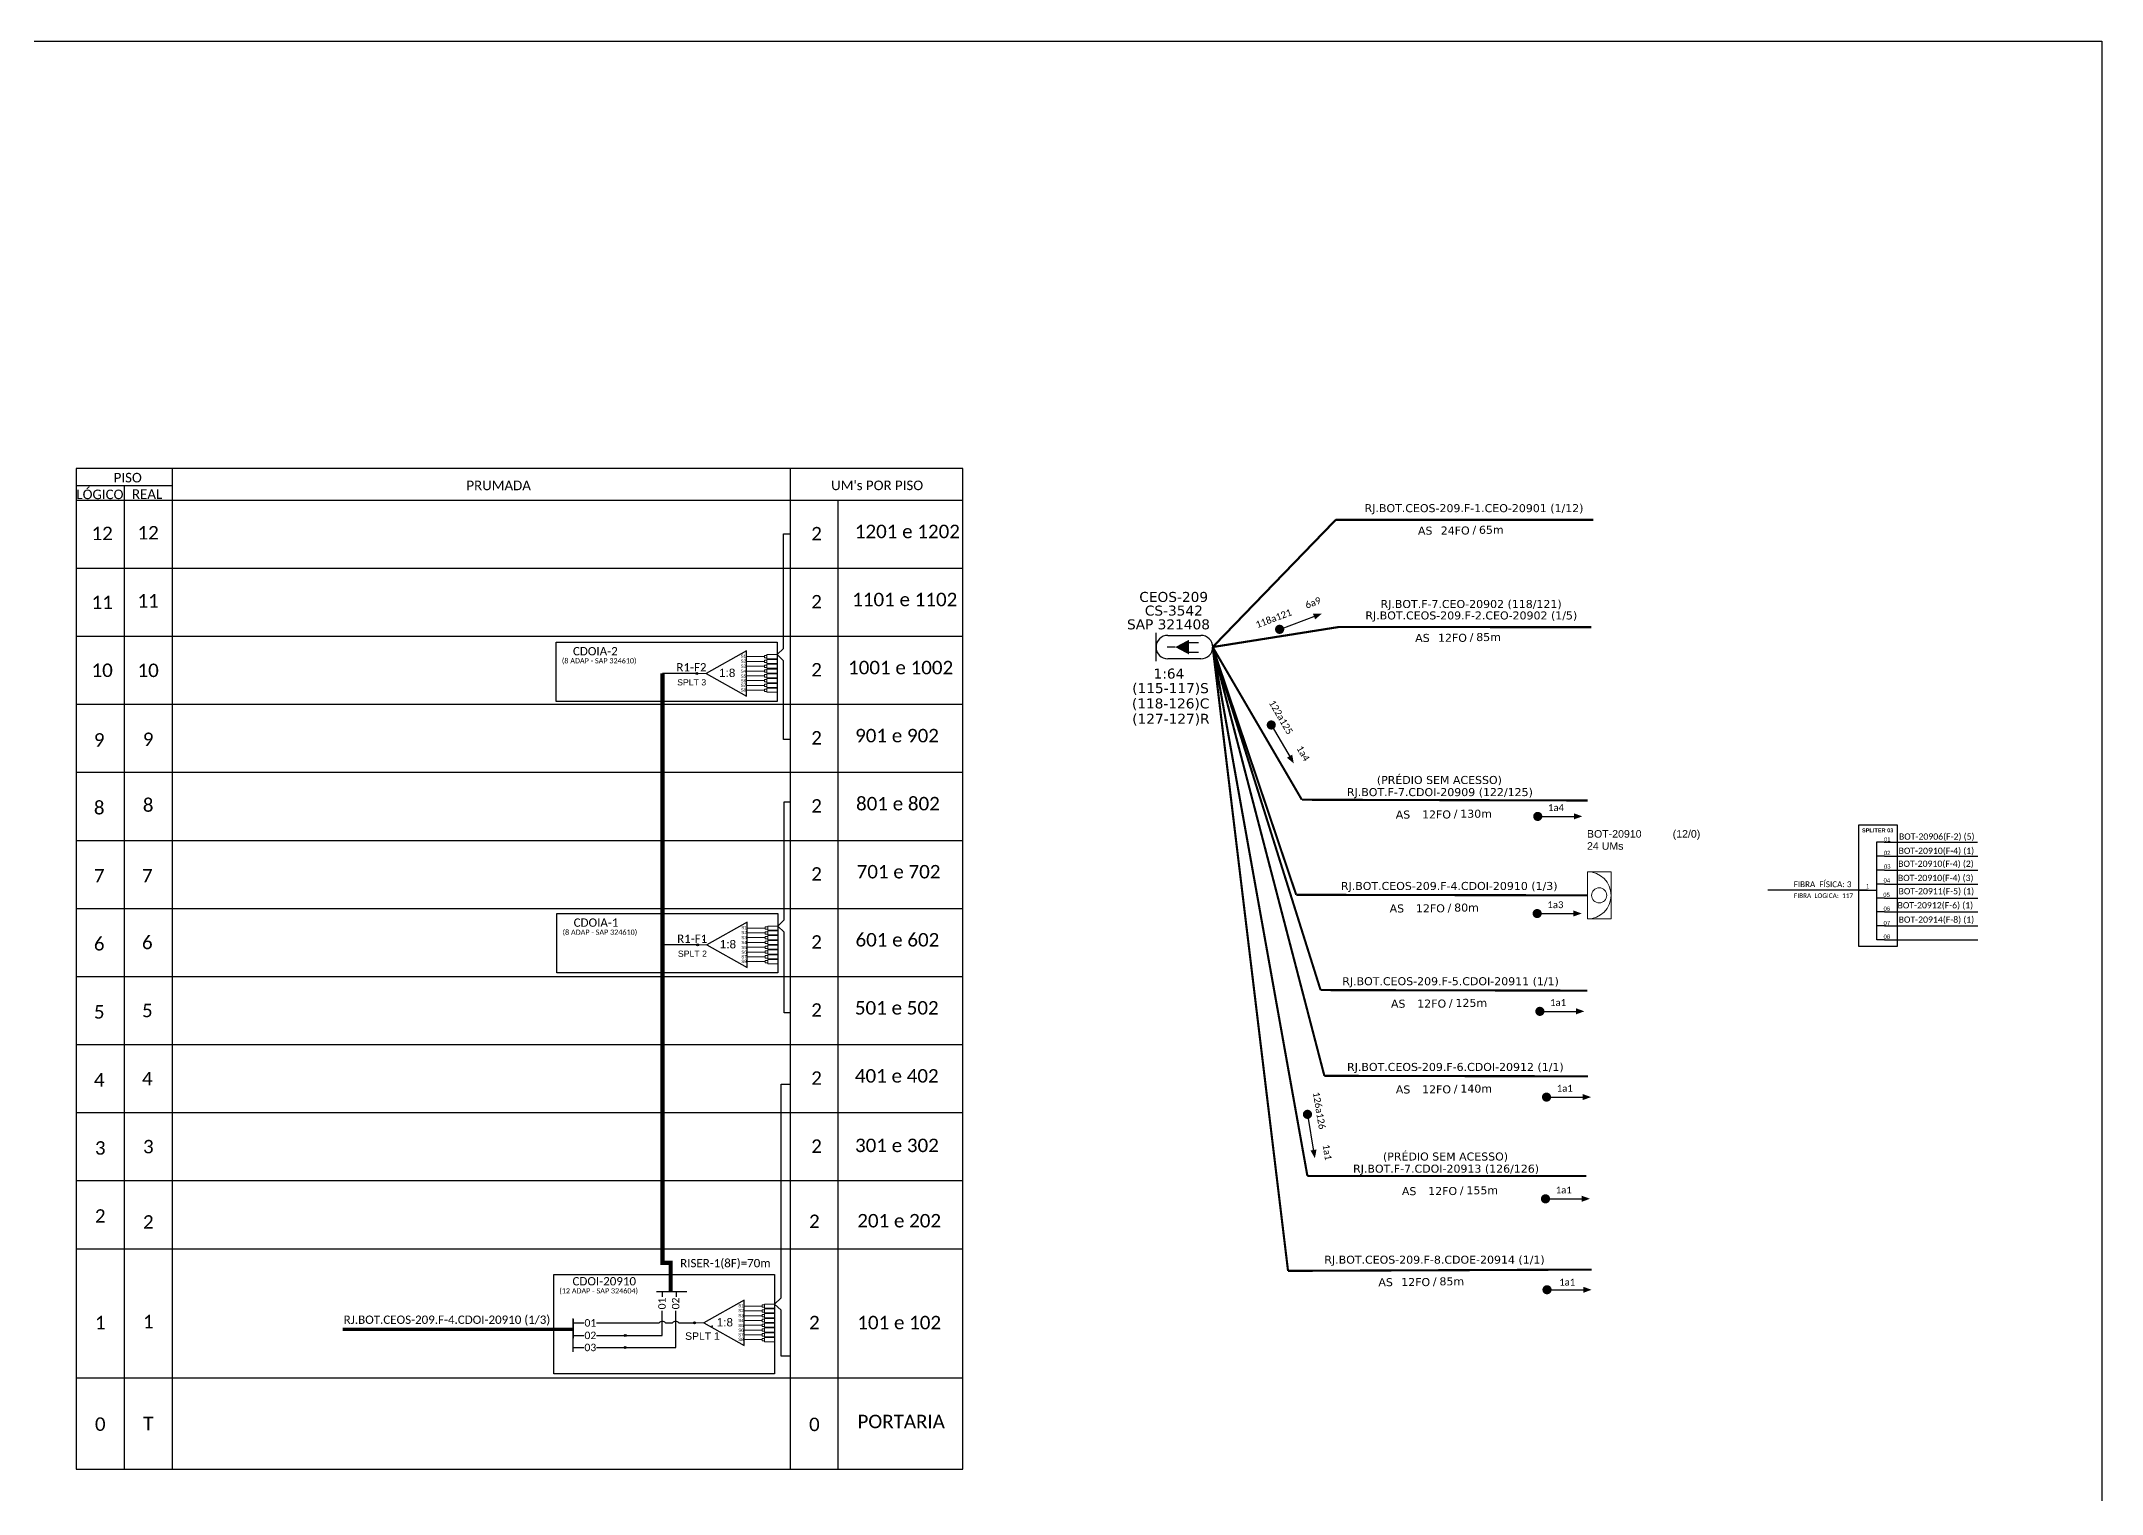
# Model space of a CAD drawing. Extents: x 0 to 841, y 0 to 594.
# Drawn here: x 345.3 to 841, y 244.6 to 594 of the extents above; entities that cross this region are included whole.
import ezdxf
from ezdxf.enums import TextEntityAlignment as Align

# ---------------------------------------------------------------- set-up
doc = ezdxf.new("R2010")
doc.units = 0
for name, color, linetype, lineweight in [("20.0-LEGENDA DOS CDO'S", 1, 'Continuous', 0), ('20.1-CDO_INTERIOR', 1, 'Continuous', 0), ('40.1-ETIQUETAS', 1, 'Continuous', 20)]:
    doc.layers.add(name, color=color, linetype=linetype, lineweight=lineweight)
for name, color, linetype in [('20.4-CEOS', 1, 'Continuous'), ('CAP a instalar', 1, 'Continuous'), ('SETA', 7, 'Continuous'), ('texto', 255, 'Continuous')]:
    doc.layers.add(name, color=color, linetype=linetype)
doc.styles.add('ARIAL', font='arial.ttf')
doc.styles.add('siredit', font='verdana.ttf')
doc.styles.add('WMF-Calibri0', font='calibri.ttf')
doc.linetypes.add('FENCELINE1', pattern='A,0.25,-0.1,[133,ltypeshp.shx,S=0.1,R=0,X=-0.1,Y=0],-0.1,1', length=1.45)

# ---------------------------------------------------------------- blocks, each defined once
blk = doc.blocks.new('SPLT_1-8_SC-APC')
at = {"color": 1}
blk.add_lwpolyline([(-7.37, -2.1), (-17.04, -7.55), (-7.37, -13), (-7.37, -2.1)], dxfattribs=at)
at = {"color": 3, "lineweight": 0}
for points in [[(-2.99, -3.51), (-7.37, -3.51)], [(-7.37, -4.66), (-2.99, -4.66)], [(-2.41, -3.02), (-2.41, -4)], [(-2.41, -3.02), (0, -3.02)], [(-2.41, -4), (0, -4)], [(-2.41, -4.17), (-2.41, -5.16)], [(-2.41, -4.17), (0, -4.17)], [(-7.37, -5.82), (-2.99, -5.82)], [(-7.37, -6.97), (-2.99, -6.97)], [(-7.37, -8.12), (-2.99, -8.12)], [(-7.37, -9.28), (-2.99, -9.28)], [(-2.41, -5.16), (0, -5.16)], [(-2.41, -5.32), (-2.41, -6.31)], [(-2.41, -5.32), (0, -5.32)], [(-2.41, -6.31), (0, -6.31)], [(-2.41, -6.48), (-2.41, -7.46)], [(-2.41, -6.48), (0, -6.48)], [(-2.41, -7.46), (0, -7.46)], [(-2.41, -7.63), (-2.41, -8.62)], [(-2.41, -7.63), (0, -7.63)], [(-2.41, -8.62), (0, -8.62)], [(-2.41, -8.78), (-2.41, -9.77)], [(-2.41, -8.78), (0, -8.78)], [(-2.41, -9.77), (0, -9.77)], [(-7.37, -10.43), (-2.99, -10.43)], [(-7.37, -11.58), (-2.99, -11.58)], [(-2.41, -9.94), (-2.41, -10.92)], [(-2.41, -9.94), (0, -9.94)], [(-2.41, -10.92), (0, -10.92)], [(-2.41, -11.09), (-2.41, -12.08)], [(-2.41, -11.09), (0, -11.09)], [(-2.41, -12.08), (0, -12.08)]]:
    blk.add_lwpolyline(points, dxfattribs=at)
for points in [[(-2.99, -3.22), (-2.41, -3.22), (-2.41, -3.8), (-2.99, -3.8)], [(-2.99, -4.38), (-2.41, -4.38), (-2.41, -4.95), (-2.99, -4.95)], [(-2.99, -5.53), (-2.41, -5.53), (-2.41, -6.1), (-2.99, -6.1)], [(-2.99, -6.68), (-2.41, -6.68), (-2.41, -7.26), (-2.99, -7.26)], [(-2.99, -7.84), (-2.41, -7.84), (-2.41, -8.41), (-2.99, -8.41)], [(-2.99, -8.99), (-2.41, -8.99), (-2.41, -9.56), (-2.99, -9.56)], [(-2.99, -10.14), (-2.41, -10.14), (-2.41, -10.72), (-2.99, -10.72)], [(-2.99, -11.3), (-2.41, -11.3), (-2.41, -11.87), (-2.99, -11.87)]]:
    blk.add_lwpolyline(points, close=True, dxfattribs=at)
at = {"color": 1, "lineweight": 0}
blk.add_lwpolyline([(-17.04, -7.55), (-19.26, -7.55)], dxfattribs=at)
at = {"color": 1, "style": 'ARIAL'}
for s, height, p in [('S1', 0.75, (-8.74, -3.78)), ('S2', 0.75, (-8.74, -4.97)), ('1:8', 2, (-13.91, -8.4)), ('S3', 0.75, (-8.74, -6.18)), ('S4', 0.75, (-8.74, -7.36)), ('S5', 0.75, (-8.74, -8.57)), ('S6', 0.75, (-8.74, -9.69)), ('S7', 0.75, (-8.74, -10.78)), ('S8', 0.75, (-8.74, -11.9))]:
    blk.add_text(s, height=height, dxfattribs=at).set_placement(p)
blk = doc.blocks.new('SPLITTER_')
blk.add_point((0, 0))
at = {"style": 'ARIAL', "flags": 4}
blk.add_attdef('SPLT', (0, -3.26), '', height=1.5, dxfattribs=at)
blk = doc.blocks.new('SPLITTER FUTURO')
blk.add_point((0, 0))
at = {"style": 'ARIAL', "text_generation_flag": 6, "flags": 4}
for tag, p, height in [('SPLT', (-6.22, -4.1), 1.5), ('INSTAL.', (-6.25, -6.09), 1.25)]:
    blk.add_attdef(tag, p, '', height=height, rotation=180, dxfattribs=at)
blk = doc.blocks.new('CEOS_RP_CT_DRT')
at = {"layer": '20.4-CEOS', "color": 0}
for p, q in [((-4.54, 1.19), (-1.19, 1.19)), ((-1.19, -1.19), (-4.54, -1.19))]:
    blk.add_line(p, q, dxfattribs=at)
for points in [[(-5.73, -1.43), (-5.73, 1.44)], [(-3.79, 0), (-4.59, 0)], [(-2.47, 0.48), (-1.45, 0.48)], [(-2.47, -0.52), (-1.45, -0.52)]]:
    blk.add_lwpolyline(points, dxfattribs=at)
blk.add_lwpolyline([(-3.79, 0, 0, 1.47, 0), (-2.41, 0, 1.47, 1.47, 0)], format="xyseb", dxfattribs=at)
for centre, start, end in [((-4.54, 0), 90, 270), ((-1.19, 0), 270, 90)]:
    blk.add_arc(centre, 1.19, start, end, dxfattribs=at)
at = {"layer": '20.4-CEOS', "color": 7, "style": 'siredit'}
for tag, p in [('Nº_DA_CEOS', (-2.86, 5.6)), ('LOCAL', (-2.86, 4.24)), ('SAP', (-2.86, 2.78)), ('RACIO_SPLITAGEM', (-2.86, -1.88)), ('FIBRAS_SPLITTER', (-2.86, -3.58)), ('FIBRAS_TOP_C', (-2.86, -5.08)), ('RESERVA_FINAIS', (-2.86, -6.39))]:
    blk.add_attdef(tag, text='', height=1.01, dxfattribs=at).set_placement(p, align=Align.TOP_CENTER)
blk = doc.blocks.new('ETIQUETA_RS5F')
at = {"layer": '40.1-ETIQUETAS', "color": 0, "style": 'siredit'}
blk.add_text('/', height=1.5, dxfattribs=at).set_placement((1.58, -1.95), align=Align.MIDDLE_RIGHT)
for tag, p in [('ETIQUETA_R_PRIMARIA', (1.21, 4.1)), ('ETIQUETA_R_SECUNDARIA', (1.21, 2.1)), ('F_ATIVAS/F_MORTAS', (1.14, -4.24))]:
    blk.add_attdef(tag, text='', height=1.5, dxfattribs=at).set_placement(p, align=Align.MIDDLE_CENTER)
for tag, p in [('TIPO_CABO', (-6.58, -2.12)), ('CAP_CABO', (0.4, -2.09))]:
    blk.add_attdef(tag, text='', height=1.5, dxfattribs=at).set_placement(p, align=Align.MIDDLE_RIGHT)
blk.add_attdef('METROS', text='', height=1.5, dxfattribs=at).set_placement((2.14, -1.95), align=Align.MIDDLE_LEFT)
for tag, p in [('FUSÃO_1', (0.85, -8.39)), ('FUSÃO_2', (0.85, -10.6)), ('FUSÃO_3', (0.85, -12.93)), ('FUSÃO_4', (0.85, -15.14)), ('FUSÃO_5', (0.85, -17.16))]:
    blk.add_attdef(tag, text='', height=1.5, dxfattribs=at).set_placement(p, align=Align.CENTER)
blk = doc.blocks.new('CDOI_INT')
at = {"layer": '20.1-CDO_INTERIOR', "color": 0, "lineweight": 18}
blk.add_lwpolyline([(4.25, -4.25), (4.25, 4.25), (0, 4.25), (0, -4.25)], close=True, dxfattribs=at)
blk.add_circle((2.12, 0), 1.36, dxfattribs=at)
blk.add_arc((0, 0), 4.25, 270, 90, dxfattribs=at)
at = {"layer": "20.0-LEGENDA DOS CDO'S", "color": 0, "style": 'ARIAL'}
for tag, p in [('CDO_N', (-0.08, 10.38)), ('SPLITER_1', (21.18, 10.38)), ('SAP', (-0.08, 6.23)), ('SURVEY', (-0.08, 8.2)), ('SPLITER_2', (21.19, 8.68)), ('1:XX', (5.94, -2.22)), ('UMS', (5.94, -4.24))]:
    blk.add_attdef(tag, p, '', height=1.36, dxfattribs=at)
blk.add_attdef('FIBRAS_UTILIZADAS', text='', height=1.36, dxfattribs=at).set_placement((15.34, 10.38), align=Align.CENTER)

msp = doc.modelspace()

# ---------------------------------------------------------------- hatches: boundary and pattern name
h = msp.add_hatch(color=3)
h.dxf.hatch_style = 1
edge = h.paths.add_edge_path()
edge.add_arc((503.06, 441.9), 0.242, 0, 360)
h = msp.add_hatch(color=3)
h.dxf.hatch_style = 1
edge = h.paths.add_edge_path()
edge.add_arc((503.23, 376.61), 0.242, 0, 360)
h = msp.add_hatch(color=3)
h.dxf.hatch_style = 1
edge = h.paths.add_edge_path()
edge.add_arc((485.82, 282.64), 0.256, 0, 360)
h = msp.add_hatch(color=3)
h.dxf.hatch_style = 1
edge = h.paths.add_edge_path()
edge.add_arc((502.46, 285.67), 0.256, -180, 180, ccw=False)
h = msp.add_hatch(color=3)
h.dxf.hatch_style = 1
edge = h.paths.add_edge_path()
edge.add_arc((485.8, 279.74), 0.256, 0, 360)

# ---------------------------------------------------------------- linework, layer by layer
at = {"color": 5}
for p, q in [((503.06, 441.9), (494.76, 441.9)), ((503.23, 376.61), (494.76, 376.61))]:
    msp.add_line(p, q, dxfattribs=at)
at = {"color": 7, "linetype": 'Continuous'}
for p, q in [((786.77, 401.35), (786.77, 377.8)), ((788.68, 401.35), (786.77, 401.35)), ((788.77, 397.95), (786.87, 397.95)), ((788.77, 394.59), (786.87, 394.59)), ((782.45, 389.73), (786.76, 389.73)), ((788.77, 391.21), (786.87, 391.21)), ((788.77, 387.87), (786.87, 387.87)), ((788.77, 384.53), (786.87, 384.53)), ((788.77, 381.17), (786.87, 381.17)), ((788.77, 377.82), (786.87, 377.82))]:
    msp.add_line(p, q, dxfattribs=at)
at = {"color": 10, "linetype": 'Continuous'}
for p, q in [((788.68, 401.35), (811.12, 401.35)), ((788.77, 397.95), (811.21, 397.94)), ((788.77, 394.59), (811.21, 394.59)), ((788.77, 391.22), (811.21, 391.21)), ((788.77, 387.88), (811.21, 387.87)), ((788.77, 384.53), (811.21, 384.53)), ((788.77, 381.18), (811.21, 381.17)), ((788.77, 377.82), (811.21, 377.81))]:
    msp.add_line(p, q, dxfattribs=at)
at = {"color": 1}
msp.add_line((473.26, 286.6), (473.26, 282.02), dxfattribs=at)
msp.add_lwpolyline([(0, 594), (841, 594), (841, 0), (0, 0)], close=True)
at = {"color": 0}
for points in [[(567.04, 491.17), (353.73, 491.17)], [(376.87, 487.05), (353.73, 487.05)]]:
    msp.add_lwpolyline(points, dxfattribs=at)
for points in [[(353.73, 491.17), (353.73, 250.49), (567.04, 250.49), (567.04, 491.17)], [(376.87, 250.49), (376.87, 491.17)], [(525.45, 491.17), (525.45, 250.49)], [(365.3, 487.05), (365.3, 250.49)], [(353.73, 483.6), (567.04, 483.6)], [(537.02, 250.49), (537.02, 483.6)], [(353.73, 467.23), (567.04, 467.23)], [(353.73, 450.86), (567.04, 450.86)], [(353.73, 434.49), (567.04, 434.49)], [(353.73, 418.12), (567.04, 418.12)], [(353.73, 401.74), (567.04, 401.74)], [(353.73, 385.37), (567.04, 385.37)], [(353.73, 369), (567.04, 369)], [(353.73, 352.63), (567.04, 352.63)], [(353.73, 336.26), (567.04, 336.26)], [(353.73, 319.89), (567.04, 319.89)], [(353.73, 303.51), (567.04, 303.51)], [(473.25, 279.73), (475.84, 279.73)], [(478.91, 279.73), (485.81, 279.73)], [(353.73, 272.44), (567.04, 272.44)]]:
    msp.add_lwpolyline(points)
at = {"color": 3}
for points in [[(525.45, 426.03), (523.89, 426.03), (523.89, 444.92), (522.32, 446.43), (523.89, 447.94), (523.88, 475.51), (525.45, 475.51)], [(525.45, 360.29), (524.06, 360.29), (524.05, 379.63), (522.49, 381.14), (524.05, 382.65), (524.05, 410.99), (525.45, 410.99)], [(525.45, 277.63), (523.32, 277.63), (523.32, 288.7), (521.75, 290.2), (523.32, 291.71), (523.32, 343.09), (525.45, 343.09)], [(473.26, 285.67), (475.85, 285.67)], [(478.92, 285.67), (488.21, 285.67)], [(488.21, 285.67), (493.94, 285.67)], [(495.5, 285.67), (497.16, 285.67)], [(498.7, 285.67), (502.46, 285.67)]]:
    msp.add_lwpolyline(points, dxfattribs=at)
at = {"color": 7, "const_width": 1.1}
msp.add_lwpolyline([(642.71, 452.32, 1), (643.74, 452.71, 1)], format="xyb", close=True, dxfattribs=at)
at = {"color": 1}
for points in [[(469.19, 449.45), (522.32, 449.45), (522.32, 435.13), (469.19, 435.13)], [(469.36, 384.16), (522.49, 384.16), (522.49, 369.84), (469.36, 369.84)], [(468.62, 297.27), (521.75, 297.27), (521.75, 273.38), (468.62, 273.38)]]:
    msp.add_lwpolyline(points, close=True, dxfattribs=at)
at = {"color": 5, "const_width": 1}
msp.add_lwpolyline([(494.76, 441.9), (494.76, 300.11), (496.74, 300.11), (496.74, 293.23)], dxfattribs=at)
at = {"const_width": 1.1}
for points in [[(640.94, 429.98, 1), (641.49, 429.03, 1)], [(649.83, 336.38, 1), (650.02, 335.29, 1)], [(649.83, 336.38, 1), (650.02, 335.29, 1)], [(707, 293.64, 1), (708.1, 293.64, 1)]]:
    msp.add_lwpolyline(points, format="xyb", close=True, dxfattribs=at)
for points in [[(704.77, 407.51, 1.1, 1.1, 1), (705.87, 407.51, 1.1, 1.1, 1)], [(704.63, 384.14, 1.1, 1.1, 1), (705.73, 384.14, 1.1, 1.1, 1)], [(705.28, 360.61, 1.1, 1.1, 1), (706.38, 360.61, 1.1, 1.1, 1)], [(706.88, 339.98, 1.1, 1.1, 1), (707.98, 339.98, 1.1, 1.1, 1)], [(706.63, 315.51, 1.1, 1.1, 1), (707.73, 315.51, 1.1, 1.1, 1)]]:
    msp.add_lwpolyline(points, format="xyseb", close=True)
at = {"color": 7}
msp.add_lwpolyline([(782.45, 376.29), (791.82, 376.29), (791.82, 405.39), (782.45, 405.39)], close=True, dxfattribs=at)
at = {"color": 1}
for points in [[(784.64, 389.75), (760.7, 389.75)], [(473.26, 278.72), (473.26, 286.76)]]:
    msp.add_lwpolyline(points, dxfattribs=at)
at = {"color": 5}
for points in [[(493.36, 293.23), (500.61, 293.23)], [(494.71, 293.23), (494.71, 291.91)], [(498.07, 293.22), (498.07, 291.91)], [(485.82, 282.64), (494.72, 282.64), (494.72, 288.56)], [(486.07, 279.72), (497.96, 279.73), (497.96, 288.54)]]:
    msp.add_lwpolyline(points, dxfattribs=at)
at = {"color": 1}
msp.add_lwpolyline([(417.87, 284.12, 0.8, 0.8, 0), (473.26, 284.15, 0.8, 0.8, 0)], format="xyseb", dxfattribs=at)
at = {"color": 2}
for points in [[(473.26, 282.64), (475.85, 282.64)], [(478.92, 282.63), (485.82, 282.64)]]:
    msp.add_lwpolyline(points, dxfattribs=at)
at = {"color": 3}
for centre, radius in [((503.06, 441.9), 0.242), ((503.23, 376.61), 0.242), ((485.82, 282.64), 0.256), ((502.46, 285.67), 0.256), ((485.81, 279.73), 0.256)]:
    msp.add_circle(centre, radius, dxfattribs=at)
for centre in [(494.72, 284.93), (497.93, 284.92)]:
    msp.add_arc(centre, 1.08, 43.7403, 136.2597, dxfattribs=at)
at = {"layer": 'CAP a instalar', "color": 7, "linetype": 'FENCELINE1', "ltscale": 7, "const_width": 0.513}
for points in [[(656.74, 478.87), (627.12, 448.25)], [(656.74, 478.87), (718.69, 478.85)], [(627.12, 448.25), (657.43, 453.07)], [(657.43, 453.07), (718.22, 453.04)], [(627.12, 448.25), (648.57, 411.52)], [(649.91, 321.01), (627.12, 448.25)], [(627.12, 448.25), (645.25, 298.18)], [(648.57, 411.52), (717.29, 411.34)], [(717, 321.01), (649.91, 321.01)], [(718.26, 298.49), (645.25, 298.18)]]:
    msp.add_lwpolyline(points, dxfattribs=at)
at = {"layer": 'CAP a instalar', "color": 251, "linetype": 'FENCELINE1', "ltscale": 7, "const_width": 0.513}
for points in [[(627.12, 448.25), (653.08, 365.73)], [(627.12, 448.25), (653.99, 345.1)], [(653.08, 365.73), (717.23, 365.6)], [(653.99, 345.1), (717.38, 344.98)]]:
    msp.add_lwpolyline(points, dxfattribs=at)
at = {"layer": 'CAP a instalar', "color": 1, "linetype": 'FENCELINE1', "ltscale": 7, "const_width": 0.513}
for points in [[(627.12, 448.25), (647.21, 388.65)], [(647.21, 388.65), (717.27, 388.52)]]:
    msp.add_lwpolyline(points, dxfattribs=at)
at = {"layer": 'SETA', "color": 7}
for points in [[(643.22, 452.51), (652.07, 455.84)], [(643.22, 452.51), (652.07, 455.84)], [(649.92, 335.83), (651.49, 326.51)], [(649.92, 335.83), (651.49, 326.51)]]:
    msp.add_lwpolyline(points, dxfattribs=at)
at = {"layer": 'SETA'}
for points in [[(641.22, 429.51), (645.98, 421.34)], [(705.32, 407.51), (714.78, 407.51)], [(705.18, 384.14), (714.64, 384.14)], [(705.83, 360.61), (715.28, 360.61)], [(707.43, 339.98), (716.89, 339.98)], [(707.18, 315.51), (716.64, 315.51)], [(707.55, 293.61), (717.01, 293.61)]]:
    msp.add_lwpolyline(points, dxfattribs=at)
for points in [[(651.25, 456.28), (653.39, 456.3), (651.76, 454.9)], [(646.25, 422.37), (646.63, 420.26), (644.98, 421.63)], [(646.25, 422.37), (646.63, 420.26), (644.98, 421.63)], [(714.02, 408.26), (716.04, 407.52), (714.02, 406.79)], [(713.88, 384.89), (715.9, 384.15), (713.88, 383.42)], [(714.52, 361.35), (716.54, 360.62), (714.52, 359.89)], [(716.13, 340.72), (718.15, 339.99), (716.13, 339.26)], [(715.88, 316.26), (717.9, 315.53), (715.88, 314.79)], [(716.25, 294.36), (718.27, 293.63), (716.25, 292.89)]]:
    msp.add_solid(points, dxfattribs=at)
at = {"layer": 'SETA', "color": 7}
msp.add_solid([(652.1, 327.38), (651.71, 325.27), (650.66, 327.14)], dxfattribs=at)
msp.add_solid([(652.1, 327.38), (651.71, 325.27), (650.66, 327.14)], dxfattribs=at)

# ---------------------------------------------------------------- block references
at = {"color": 3}
for p in [(522.32, 449.45), (522.49, 384.16), (521.75, 293.22)]:
    msp.add_blockref('SPLT_1-8_SC-APC', p, dxfattribs=at)
ref = msp.add_blockref('SPLITTER FUTURO', (504.52, 443.12))
ref.add_attrib('SPLT', 'SPLT 3', (498.3, 439.02), dxfattribs={"height": 1.5, "rotation": 180, "style": 'ARIAL', "text_generation_flag": 6})
ref = msp.add_blockref('SPLITTER FUTURO', (504.69, 377.82))
ref.add_attrib('SPLT', 'SPLT 2', (498.47, 373.73), dxfattribs={"height": 1.5, "rotation": 180, "style": 'ARIAL', "text_generation_flag": 6})
at = {"color": 7}
ref = msp.add_blockref('SPLITTER_', (506.75, 284.85), dxfattribs=dict(at, xscale=-1))
ref.add_attrib('SPLT', 'SPLT 1', (500.22, 281.59), dxfattribs={"height": 1.79, "style": 'ARIAL'})
at = {"layer": '20.4-CEOS', "color": 5}
ref = msp.add_blockref('CEOS_RP_CT_DRT', (627.12, 448.24), dxfattribs=dict(at, xscale=2.37783237695694, yscale=2.37783237695694, zscale=2.37783237695694))
ref.add_attrib('Nº_DA_CEOS', 'CEOS-209', dxfattribs={"color": 5, "height": 2.401, "style": 'siredit'}).set_placement((617.74, 461.51), align=Align.TOP_CENTER)
ref.add_attrib('LOCAL', 'CS-3542', dxfattribs={"color": 5, "height": 2.401, "style": 'siredit'}).set_placement((617.78, 458.23), align=Align.TOP_CENTER)
ref.add_attrib('SAP', 'SAP 321408', dxfattribs={"color": 5, "height": 2.401, "style": 'siredit'}).set_placement((616.49, 454.91), align=Align.TOP_CENTER)
ref.add_attrib('RACIO_SPLITAGEM', '1:64', dxfattribs={"color": 7, "height": 2.401, "style": 'siredit'}).set_placement((616.6, 443.07), align=Align.TOP_CENTER)
ref.add_attrib('FIBRAS_SPLITTER', '(115-117)S', dxfattribs={"color": 7, "height": 2.401, "style": 'siredit'}).set_placement((616.98, 439.57), align=Align.TOP_CENTER)
ref.add_attrib('FIBRAS_TOP_C', '(118-126)C', dxfattribs={"color": 7, "height": 2.401, "style": 'siredit'}).set_placement((617.01, 435.89), align=Align.TOP_CENTER)
ref.add_attrib('RESERVA_FINAIS', '(127-127)R', dxfattribs={"color": 7, "height": 2.401, "style": 'siredit'}).set_placement((617.07, 432.2), align=Align.TOP_CENTER)
at = {"layer": '40.1-ETIQUETAS', "color": 7}
ref = msp.add_blockref('ETIQUETA_RS5F', (688.47, 478.97), dxfattribs=dict(at, xscale=1.283039983498748, yscale=1.283039983498748, zscale=1.283039983498748))
ref.add_attrib('ETIQUETA_R_SECUNDARIA', 'RJ.BOT.CEOS-209.F-1.CEO-20901 (1/12)', dxfattribs={"color": 0, "height": 1.9246, "style": 'siredit'}).set_placement((689.99, 481.67), align=Align.MIDDLE_CENTER)
ref.add_attrib('TIPO_CABO', 'AS', dxfattribs={"color": 0, "height": 1.925, "style": 'siredit'}).set_placement((679.98, 476.26), align=Align.MIDDLE_RIGHT)
ref.add_attrib('CAP_CABO', '24FO', dxfattribs={"color": 0, "height": 1.925, "style": 'siredit'}).set_placement((688.94, 476.29), align=Align.MIDDLE_RIGHT)
ref.add_attrib('METROS', '65m', dxfattribs={"color": 0, "height": 1.925, "style": 'siredit'}).set_placement((691.18, 476.46), align=Align.MIDDLE_LEFT)
ref = msp.add_blockref('ETIQUETA_RS5F', (687.81, 453.16), dxfattribs=dict(at, xscale=1.283039983498748, yscale=1.283039983498748, zscale=1.283039983498748))
ref.add_attrib('ETIQUETA_R_PRIMARIA', 'RJ.BOT.F-7.CEO-20902 (118/121)', dxfattribs={"color": 0, "height": 1.9246, "style": 'siredit'}).set_placement((689.28, 458.61), align=Align.MIDDLE_CENTER)
ref.add_attrib('ETIQUETA_R_SECUNDARIA', 'RJ.BOT.CEOS-209.F-2.CEO-20902 (1/5)', dxfattribs={"color": 0, "height": 1.9246, "style": 'siredit'}).set_placement((689.33, 455.86), align=Align.MIDDLE_CENTER)
ref.add_attrib('TIPO_CABO', 'AS', dxfattribs={"color": 0, "height": 1.925, "style": 'siredit'}).set_placement((679.32, 450.45), align=Align.MIDDLE_RIGHT)
ref.add_attrib('CAP_CABO', '12FO', dxfattribs={"color": 0, "height": 1.925, "style": 'siredit'}).set_placement((688.28, 450.48), align=Align.MIDDLE_RIGHT)
ref.add_attrib('METROS', '85m', dxfattribs={"color": 0, "height": 1.925, "style": 'siredit'}).set_placement((690.52, 450.66), align=Align.MIDDLE_LEFT)
ref = msp.add_blockref('ETIQUETA_RS5F', (683.97, 410.66), dxfattribs=dict(at, xscale=1.283039976607909, yscale=1.283039976607909, zscale=1.283039976607909))
ref.add_attrib('ETIQUETA_R_PRIMARIA', '(PRÉDIO SEM ACESSO)', dxfattribs={"color": 0, "height": 1.9246, "style": 'siredit'}).set_placement((681.65, 416.28), align=Align.MIDDLE_CENTER)
ref.add_attrib('ETIQUETA_R_SECUNDARIA', 'RJ.BOT.F-7.CDOI-20909 (122/125)', dxfattribs={"color": 0, "height": 1.9246, "style": 'siredit'}).set_placement((681.78, 413.36), align=Align.MIDDLE_CENTER)
ref.add_attrib('TIPO_CABO', 'AS ', dxfattribs={"color": 0, "height": 1.925, "style": 'siredit'}).set_placement((675.48, 407.95), align=Align.MIDDLE_RIGHT)
ref.add_attrib('CAP_CABO', '12FO', dxfattribs={"color": 0, "height": 1.925, "style": 'siredit'}).set_placement((684.44, 407.98), align=Align.MIDDLE_RIGHT)
ref.add_attrib('METROS', '130m', dxfattribs={"color": 0, "height": 1.925, "style": 'siredit'}).set_placement((686.68, 408.16), align=Align.MIDDLE_LEFT)
at = {"layer": '40.1-ETIQUETAS', "color": 1}
ref = msp.add_blockref('CDOI_INT', (717.27, 388.52), dxfattribs=dict(at, xscale=1.336957873303117, yscale=1.336957873303117, zscale=1.336957873303117))
ref.add_attrib('CDO_N', 'BOT-20910', (717.16, 402.4), dxfattribs={"layer": "20.0-LEGENDA DOS CDO'S", "color": 0, "height": 1.819, "style": 'ARIAL'})
ref.add_attrib('FIBRAS_UTILIZADAS', '(12/0)', (737.78, 402.4), dxfattribs={"layer": "20.0-LEGENDA DOS CDO'S", "color": 0, "height": 1.819, "style": 'ARIAL'})
ref.add_attrib('SURVEY', '24 UMs', (717.17, 399.49), dxfattribs={"layer": "20.0-LEGENDA DOS CDO'S", "color": 0, "height": 1.819, "style": 'ARIAL'})
ref = msp.add_blockref('ETIQUETA_RS5F', (682.5, 388.08), dxfattribs=dict(at, xscale=1.283039976607909, yscale=1.283039976607909, zscale=1.283039976607909))
ref.add_attrib('ETIQUETA_R_SECUNDARIA', 'RJ.BOT.CEOS-209.F-4.CDOI-20910 (1/3)', dxfattribs={"color": 0, "height": 1.9246, "style": 'siredit'}).set_placement((684.02, 390.78), align=Align.MIDDLE_CENTER)
ref.add_attrib('TIPO_CABO', 'AS ', dxfattribs={"color": 0, "height": 1.925, "style": 'siredit'}).set_placement((674.01, 385.37), align=Align.MIDDLE_RIGHT)
ref.add_attrib('CAP_CABO', '12FO', dxfattribs={"color": 0, "height": 1.925, "style": 'siredit'}).set_placement((682.97, 385.4), align=Align.MIDDLE_RIGHT)
ref.add_attrib('METROS', '80m', dxfattribs={"color": 0, "height": 1.925, "style": 'siredit'}).set_placement((685.21, 385.58), align=Align.MIDDLE_LEFT)
at = {"layer": '40.1-ETIQUETAS', "color": 251}
ref = msp.add_blockref('ETIQUETA_RS5F', (682.82, 365.16), dxfattribs=dict(at, xscale=1.283039976607909, yscale=1.283039976607909, zscale=1.283039976607909))
ref.add_attrib('ETIQUETA_R_SECUNDARIA', 'RJ.BOT.CEOS-209.F-5.CDOI-20911 (1/1)', dxfattribs={"color": 0, "height": 1.9246, "style": 'siredit'}).set_placement((684.34, 367.86), align=Align.MIDDLE_CENTER)
ref.add_attrib('TIPO_CABO', 'AS ', dxfattribs={"color": 0, "height": 1.925, "style": 'siredit'}).set_placement((674.33, 362.45), align=Align.MIDDLE_RIGHT)
ref.add_attrib('CAP_CABO', '12FO', dxfattribs={"color": 0, "height": 1.925, "style": 'siredit'}).set_placement((683.29, 362.48), align=Align.MIDDLE_RIGHT)
ref.add_attrib('METROS', '125m', dxfattribs={"color": 0, "height": 1.925, "style": 'siredit'}).set_placement((685.53, 362.66), align=Align.MIDDLE_LEFT)
ref = msp.add_blockref('ETIQUETA_RS5F', (683.99, 344.54), dxfattribs=dict(at, xscale=1.283039976607909, yscale=1.283039976607909, zscale=1.283039976607909))
ref.add_attrib('ETIQUETA_R_SECUNDARIA', 'RJ.BOT.CEOS-209.F-6.CDOI-20912 (1/1)', dxfattribs={"color": 0, "height": 1.9246, "style": 'siredit'}).set_placement((685.5, 347.24), align=Align.MIDDLE_CENTER)
ref.add_attrib('TIPO_CABO', 'AS ', dxfattribs={"color": 0, "height": 1.925, "style": 'siredit'}).set_placement((675.5, 341.82), align=Align.MIDDLE_RIGHT)
ref.add_attrib('CAP_CABO', '12FO', dxfattribs={"color": 0, "height": 1.925, "style": 'siredit'}).set_placement((684.46, 341.85), align=Align.MIDDLE_RIGHT)
ref.add_attrib('METROS', '140m', dxfattribs={"color": 0, "height": 1.925, "style": 'siredit'}).set_placement((686.7, 342.03), align=Align.MIDDLE_LEFT)
at = {"layer": '40.1-ETIQUETAS', "color": 7}
ref = msp.add_blockref('ETIQUETA_RS5F', (685.44, 320.07), dxfattribs=dict(at, xscale=1.283039976607909, yscale=1.283039976607909, zscale=1.283039976607909))
ref.add_attrib('ETIQUETA_R_PRIMARIA', '(PRÉDIO SEM ACESSO)', dxfattribs={"color": 0, "height": 1.9246, "style": 'siredit'}).set_placement((683.13, 325.69), align=Align.MIDDLE_CENTER)
ref.add_attrib('ETIQUETA_R_SECUNDARIA', 'RJ.BOT.F-7.CDOI-20913 (126/126)', dxfattribs={"color": 0, "height": 1.9246, "style": 'siredit'}).set_placement((683.26, 322.77), align=Align.MIDDLE_CENTER)
ref.add_attrib('TIPO_CABO', 'AS ', dxfattribs={"color": 0, "height": 1.925, "style": 'siredit'}).set_placement((676.96, 317.36), align=Align.MIDDLE_RIGHT)
ref.add_attrib('CAP_CABO', '12FO', dxfattribs={"color": 0, "height": 1.925, "style": 'siredit'}).set_placement((685.92, 317.39), align=Align.MIDDLE_RIGHT)
ref.add_attrib('METROS', '155m', dxfattribs={"color": 0, "height": 1.925, "style": 'siredit'}).set_placement((688.15, 317.57), align=Align.MIDDLE_LEFT)
ref = msp.add_blockref('ETIQUETA_RS5F', (678.96, 298.17), dxfattribs=dict(at, xscale=1.283039983498748, yscale=1.283039983498748, zscale=1.283039983498748))
ref.add_attrib('ETIQUETA_R_SECUNDARIA', 'RJ.BOT.CEOS-209.F-8.CDOE-20914 (1/1)', dxfattribs={"color": 0, "height": 1.9246, "style": 'siredit'}).set_placement((680.48, 300.87), align=Align.MIDDLE_CENTER)
ref.add_attrib('TIPO_CABO', 'AS', dxfattribs={"color": 0, "height": 1.925, "style": 'siredit'}).set_placement((670.47, 295.46), align=Align.MIDDLE_RIGHT)
ref.add_attrib('CAP_CABO', '12FO', dxfattribs={"color": 0, "height": 1.925, "style": 'siredit'}).set_placement((679.43, 295.49), align=Align.MIDDLE_RIGHT)
ref.add_attrib('METROS', '85m', dxfattribs={"color": 0, "height": 1.925, "style": 'siredit'}).set_placement((681.67, 295.66), align=Align.MIDDLE_LEFT)

# ---------------------------------------------------------------- texts
at = {"color": 0, "style": 'WMF-Calibri0'}
for s, p in [('  LÓGICO', (352.15, 483.83)), ('     PISO', (358.69, 487.86)), ('    REAL', (363.91, 483.89)), ('PRUMADA', (447.6, 485.98)), ("UM's POR PISO", (535.34, 486))]:
    msp.add_text(s, height=2.3, dxfattribs=at).set_placement(p)
at = {"color": 7, "style": 'WMF-Calibri0'}
for s, height, p in [('12', 3.24, (359.98, 475.59)), ('12', 3.24, (371.04, 475.75)), ('11', 3.24, (371.04, 459.36)), ('11', 3.24, (359.98, 459)), ('10', 3.24, (359.98, 442.67)), ('10', 3.24, (371.04, 442.65)), ('9', 3.24, (371.04, 426.06)), ('8', 3.24, (371.04, 410.25)), ('01', 1.793, (477.42, 285.67)), ('02', 1.793, (477.42, 282.66)), ('03', 1.793, (477.41, 279.76))]:
    msp.add_text(s, height=height, dxfattribs=at).set_placement(p, align=Align.MIDDLE_CENTER)
for s, p in [('1201 e 1202', (541.04, 474.44)), ('1101 e 1102', (540.41, 458.07)), ('1001 e 1002', (539.42, 441.7)), ('901 e 902', (541.11, 425.33)), ('801 e 802', (541.33, 408.96)), ('701 e 702', (541.48, 392.59)), ('601 e 602', (541.2, 376.21)), ('501 e 502', (541.05, 359.84)), ('401 e 402', (541.05, 343.47)), ('301 e 302', (541.09, 326.75)), ('201 e 202', (541.63, 308.63)), ('101 e 102', (541.63, 284.12)), ('PORTARIA', (541.68, 260.33))]:
    msp.add_text(s, height=3.24, dxfattribs=at).set_placement(p)
at = {"color": 1, "style": 'WMF-Calibri0'}
for s, p in [('CDOIA-2', (473.23, 446.25)), ('CDOIA-1', (473.4, 380.96)), ('CDOI-20910', (473.12, 294.68)), ('RJ.BOT.CEOS-209.F-4.CDOI-20910 (1/3)', (418.08, 285.43))]:
    msp.add_text(s, height=2, dxfattribs=at).set_placement(p)
for s, p in [('(8 ADAP - SAP 324610)', (479.54, 444.33)), ('(8 ADAP - SAP 324610)', (479.71, 379.03)), ('(12 ADAP - SAP 324604)', (479.42, 292.75))]:
    msp.add_text(s, height=1.25, dxfattribs=at).set_placement(p, align=Align.CENTER)
at = {"color": 5, "style": 'WMF-Calibri0'}
for s, p in [('R1-F2', (498.12, 442.38)), ('R1-F1', (498.29, 377.09)), ('RISER-1(8F)=70m', (499.02, 299.04))]:
    msp.add_text(s, height=2, dxfattribs=at).set_placement(p)
at = {"color": 7, "style": 'WMF-Calibri0'}
for s, p in [('01', (494.64, 290.33)), ('02', (497.94, 290.35))]:
    msp.add_text(s, height=1.793, rotation=90.1688, dxfattribs=at).set_placement(p, align=Align.MIDDLE_CENTER)
at = {"char_height": 1.65, "width": 27.8947, "attachment_point": 5, "style": 'ARIAL'}
for s, insert in [('\\C7;\\fCalibri|b0|i0|c0|p34;1a4', (709.71, 409.63)), ('\\C7;\\fCalibri|b0|i0|c0|p34;1a3', (709.57, 386.26)), ('\\C7;\\fCalibri|b0|i0|c0|p34;1a1', (710.21, 362.73)), ('\\C7;\\fCalibri|b0|i0|c0|p34;1a1', (711.82, 342.1)), ('\\C7;\\fCalibri|b0|i0|c0|p34;1a1', (711.57, 317.63))]:
    msp.add_mtext(s, dxfattribs=dict(at, insert=insert))
at = {"char_height": 0.9629, "attachment_point": 5}
for s, insert, width in [('\\C10;\\fArial|b1|i0|c0|p34;\\H1x;SPLITER 03', (787.09, 404.13), 9.3724), ('\\C7;\\fArial|b0|i0|;\\H1.0273588255048;01 ', (789.41, 401.97), 1.931), ('\\C7;\\fArial|b0|i0|;\\H1.0273588255048;02 ', (789.38, 398.72), 2.0384), ('\\C7;\\fArial|b0|i0|;\\H1.0273588255048;04 ', (789.3, 392.11), 2.0384), ('\\C7;\\fArial|b0|i0|;\\H1.0273588255048;03 ', (789.38, 395.44), 1.8745), ('\\C7;\\fArial|b0|i0|;\\H1.0273588255048;1', (784.7, 390.72), 0.9537), ('\\C7;\\fArial|b0|i0|;\\H1.0273588255048;05 ', (789.23, 388.63), 2.507), ('\\C7;\\fArial|b0|i0|;\\H1.0273588255048;06 ', (789.3, 385.3), 2.0384), ('\\C7;\\fArial|b0|i0|;\\H1.0273588255048;07 ', (789.3, 381.85), 2.0384), ('\\C7;\\fArial|b0|i0|;\\H1.0273588255048;08 ', (789.3, 378.57), 2.0384)]:
    msp.add_mtext(s, dxfattribs=dict(at, insert=insert, width=width))
at = {"color": 7, "style": 'WMF-Calibri0'}
for tag, flags, p in [('2', 4, (531.83, 475.53)), ('2', 4, (531.83, 459.16)), ('2', 4, (531.83, 442.79)), ('9', 4, (359.27, 425.91)), ('2', 4, (531.83, 426.42)), ('8', 4, (359.27, 409.61)), ('2', 4, (531.83, 410.04)), ('7', 4, (359.27, 393.24)), ('7', 4, (370.84, 393.24)), ('2', 4, (531.83, 393.67)), ('6', 4, (359.27, 376.87)), ('6', 4, (370.84, 377.19)), ('2', 4, (531.83, 377.3)), ('5', 4, (359.27, 360.49)), ('5', 4, (370.84, 360.82)), ('2', 4, (531.83, 360.93)), ('4', 4, (359.27, 344.12)), ('4', 4, (370.84, 344.44)), ('2', 4, (531.83, 344.56)), ('3', 4, (359.52, 327.75)), ('3', 4, (371.09, 328.07)), ('2', 4, (531.83, 328.18)), ('2', 4, (359.52, 311.38)), ('2', 12, (371.09, 309.95)), ('2', 4, (531.31, 310.1)), ('1', 12, (371.09, 285.98)), ('1', 4, (359.52, 285.74)), ('2', 4, (531.31, 285.74)), ('0', 4, (359.52, 261.31)), ('T', 12, (371.09, 261.46)), ('0', 4, (531.31, 261.25))]:
    msp.add_attdef(tag, text='XX', height=3.24, dxfattribs=dict(at, flags=flags)).set_placement(p, align=Align.MIDDLE_CENTER)
at = {"layer": 'texto', "color": 7, "char_height": 1.65, "width": 27.8947, "attachment_point": 5}
for s, insert, rotation in [('\\C7;\\fCalibri|b0|i0|c0|p34;118a121', (641.79, 455.13), 20.5683), ('\\C7;\\fCalibri|b0|i0|c0|p34;1a1', (654.67, 326.72), 279.5411)]:
    msp.add_mtext(s, dxfattribs=dict(at, insert=insert, rotation=rotation))
at = {"layer": 'texto', "char_height": 1.65, "width": 27.8947, "attachment_point": 5}
for s, insert, rotation in [('\\C7;\\fCalibri|b0|i0|c0|p34;6a9', (651.25, 458.92), 20.5683), ('\\C7;\\fCalibri|b0|i0|c0|p34;122a125', (643.55, 431.36), 300.2728), ('\\C7;\\fCalibri|b0|i0|c0|p34;1a4', (648.88, 422.67), 300.2728), ('\\C7;\\fCalibri|b0|i0|c0|p34;126a126', (652.76, 336.74), 279.5411)]:
    msp.add_mtext(s, dxfattribs=dict(at, insert=insert, rotation=rotation))
at = {"layer": 'texto'}
for s, insert, char_height, width, attachment_point in [('\\C7;\\fCalibri|b0|i0|c0|p34;BOT-20906(F-2) (5)', (792.21, 403.42), 1.5041, 28.8238, 1), ('\\C1;\\fCalibri|b0|i0|c0|p34;BOT-20910(F-4) (2)', (792.02, 396.88), 1.5041, 28.8238, 1), ('\\pxt26;\\C1;\\fCalibri|b0|i0|c0|p34;BOT-20910(F-4) (1)', (792.12, 399.99), 1.5041, 51.2842, 1), ('\\C7;\\fCalibri|b0|i0|c0|p34;FIBRA  FÍSICA: 3', (773.83, 391.18), 1.4008, 21.1773, 5), ('\\C1;\\fCalibri|b0|i0|c0|p34;BOT-20910(F-4) (3)', (791.96, 393.46), 1.5041, 53.736, 1), ('\\C7;\\fCalibri|b0|i0|c0|p34;FIBRA  LOGICA:  117', (774.06, 388.43), 1.1207, 21.1773, 5), ('\\pxt8;\\C7;\\fCalibri|b0|i0|c0|p34;BOT-20912(F-6) (1)', (791.87, 386.88), 1.5041, 42.9245, 1), ('\\C7;\\fCalibri|b0|i0|c0|p34;BOT-20911(F-5) (1)', (792.11, 390.27), 1.5041, 52.6597, 1), ('\\pxt8;\\C7;\\fCalibri|b0|i0|c0|p34;BOT-20914(F-8) (1)', (792.13, 383.43), 1.5041, 42.9245, 1), ('\\C7;\\fCalibri|b0|i0|c0|p34;1a1', (712.41, 295.47), 1.65, 27.8947, 5)]:
    msp.add_mtext(s, dxfattribs=dict(at, insert=insert, char_height=char_height, width=width, attachment_point=attachment_point))

doc.saveas('drawing.dxf')
